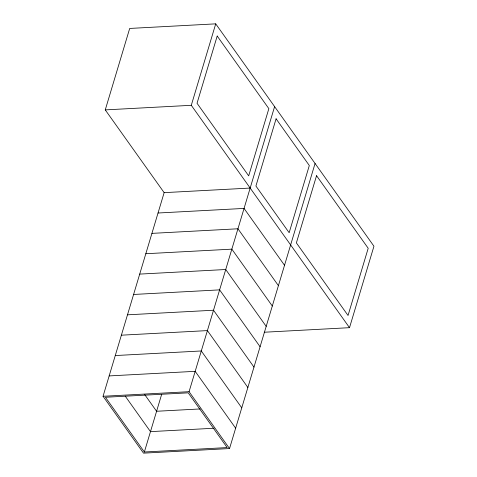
<?xml version="1.0" encoding="UTF-8"?>
<svg xmlns="http://www.w3.org/2000/svg" width="477" height="477" viewBox="0 0 477 477"><rect width="100%" height="100%" fill="white"/><g stroke="black" fill="none" stroke-linecap="round" stroke-linejoin="round"><path stroke-width="0.72" d="M315.07 163.474L229.538 448.559L143.517 453.15L103.05 396.28L164.142 192.648L105.262 109.895L129.696 28.441L215.723 23.85L373.95 246.227L349.51 327.681L264.228 332.231M349.51 327.681L191.289 105.304L215.723 23.85M144.37 451.999L105.423 397.258L188.218 392.839L227.165 447.581L144.37 451.999L161.643 394.419M229.538 448.559L189.077 391.689L274.603 106.604M105.262 109.895L191.289 105.304M164.142 192.648L250.169 188.057M158.036 213.01L244.057 208.419L284.525 265.29M151.924 233.372L237.951 228.781L278.413 285.651M145.813 253.734L231.84 249.149L272.301 306.019M139.707 274.102L225.728 269.511L266.196 326.381M133.596 294.464L219.623 289.873L260.084 346.743M127.49 314.826L213.511 310.235L253.979 367.105M121.379 335.188L207.406 330.597L247.867 387.467M115.267 355.556L201.294 350.965L241.756 407.835M109.161 375.918L195.182 371.327L235.65 428.197M103.05 396.28L189.077 391.689M200.203 408.944L156.587 411.269L144.603 394.431M214.054 428.239L150.482 431.631L125.23 396.143M217.202 36.049L197.037 103.265L248.69 175.858L268.855 108.643L217.202 36.049M276.082 118.803L255.916 186.018L289.151 232.728L309.317 165.513L276.082 118.803M316.549 175.673L296.384 242.888L348.037 315.482L368.202 248.273L316.549 175.673"/></g></svg>
